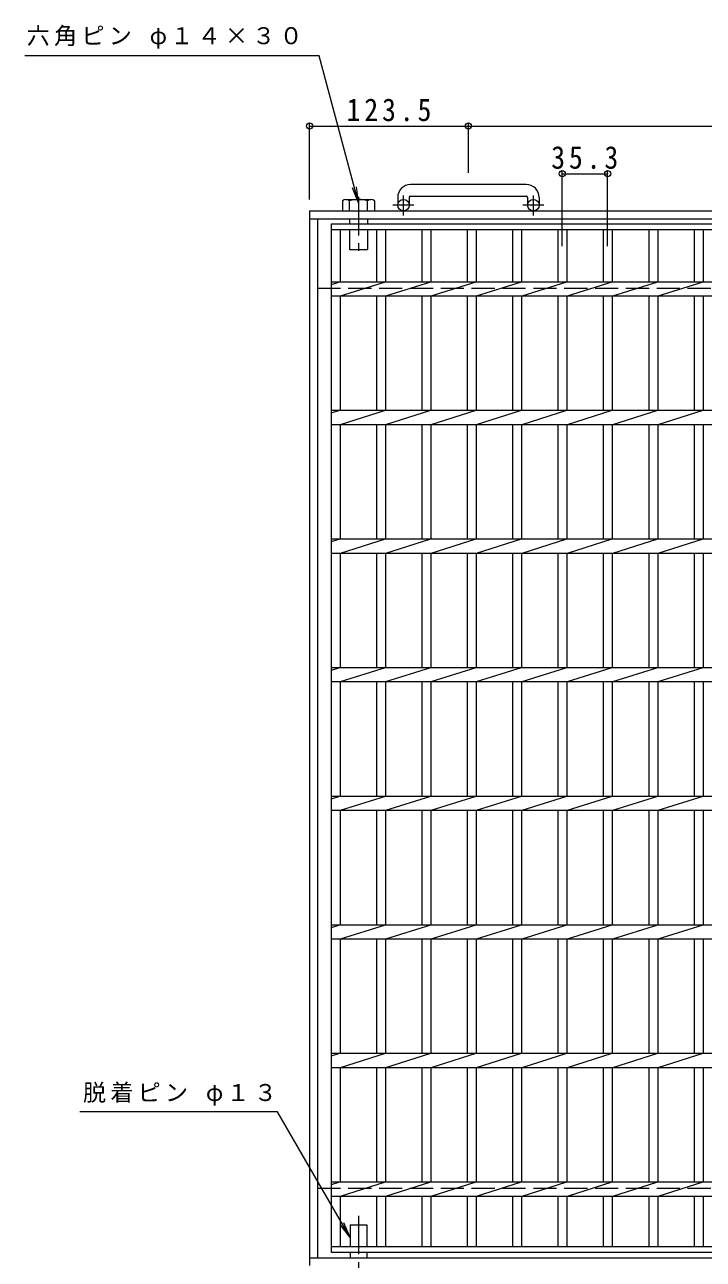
# Model space of a CAD drawing. Units: millimetres, scale not verified. Extents: x -1113 to 1060, y -823 to 763.
# Drawn here: x -1113 to -585, y -272 to 688 of the extents above; entities that cross this region are included whole.
import ezdxf

# ---------------------------------------------------------------- set-up
doc = ezdxf.new("R2010")
doc.units = ezdxf.units.MM
doc.header["$LTSCALE"] = 6
doc.header["$PDMODE"] = 32
doc.header["$PDSIZE"] = 4.8
doc.linetypes.add('CHAIN1', pattern=[8, 5, -1, 1, -1])
doc.linetypes.add('DASHED3', pattern=[4, 3, -1])
for name, color, linetype, lineweight in [('A-1', 2, 'Continuous', 9), ('A-2', 3, 'Continuous', 9), ('A-4', 7, 'Continuous', 9), ('A-5', 7, 'Continuous', 9), ('A-9', 4, 'Continuous', 9)]:
    doc.layers.add(name, color=color, linetype=linetype, lineweight=lineweight)
doc.styles.add('ＭＳ ゴシック', font='')
doc.styles.get('ＭＳ ゴシック').set_extended_font_data('MS Gothic')

msp = doc.modelspace()

# ---------------------------------------------------------------- linework, layer by layer
at = {"layer": 'A-1'}
for p, q in [((-723.06, 564.177), (-813.06, 564.177)), ((-823.06, 554.177), (-823.06, 548.077)), ((-814.06, 554.177), (-814.06, 548.077)), ((-813.06, 555.177), (-723.06, 555.177)), ((-722.06, 554.177), (-722.06, 548.077)), ((-713.06, 554.177), (-713.06, 548.077)), ((-891.56, 543.577), (-144.56, 543.577)), ((-891.56, 543.577), (-891.56, -276.423)), ((-891.56, 537.577), (-144.56, 537.577)), ((-885.56, 537.577), (-885.56, -270.423)), ((-891.56, -270.423), (-144.56, -270.423))]:
    msp.add_line(p, q, dxfattribs=at)
at = {"layer": 'A-1', "linetype": 'CHAIN1'}
for p, q in [((-810.397, 548.077), (-826.804, 548.077)), ((-818.56, 539.97), (-818.56, 555.567)), ((-709.397, 548.077), (-725.804, 548.077)), ((-717.56, 539.97), (-717.56, 555.567))]:
    msp.add_line(p, q, dxfattribs=at)
at = {"layer": 'A-1', "linetype": 'DASHED3'}
for p, q in [((-885.56, 483.577), (-150.56, 483.577)), ((-885.56, -216.423), (-150.56, -216.423))]:
    msp.add_line(p, q, dxfattribs=at)
at = {"layer": 'A-1'}
for centre in [(-818.56, 548.077), (-717.56, 548.077)]:
    msp.add_circle(centre, 4.5, dxfattribs=at)
for centre, radius, start, end in [((-813.06, 554.177), 10, 90, 180), ((-723.06, 554.177), 10, 0, 90), ((-813.06, 554.177), 1, 90, 180), ((-723.06, 554.177), 1, 0, 90)]:
    msp.add_arc(centre, radius, start, end, dxfattribs=at)
at = {"layer": 'A-2'}
for p, q in [((-874.56, -266.423), (-874.56, 533.577)), ((-874.56, 533.577), (-161.56, 533.577)), ((-874.56, 529.077), (-161.56, 529.077)), ((-867.559, 488.577), (-867.559, 529.077)), ((-839.66, 529.077), (-839.66, 488.577)), ((-832.66, 529.077), (-832.66, 488.577)), ((-804.359, 529.077), (-804.359, 488.577)), ((-797.359, 529.077), (-797.359, 488.577)), ((-769.059, 529.077), (-769.059, 488.577)), ((-762.059, 529.077), (-762.059, 488.577)), ((-733.76, 529.077), (-733.76, 488.577)), ((-726.76, 529.077), (-726.76, 488.577)), ((-698.459, 529.077), (-698.459, 488.577)), ((-691.459, 529.077), (-691.459, 488.577)), ((-663.159, 529.077), (-663.159, 488.577)), ((-656.159, 529.077), (-656.159, 488.577)), ((-627.86, 529.077), (-627.86, 488.577)), ((-620.86, 529.077), (-620.86, 488.577)), ((-592.56, 529.077), (-592.56, 488.577)), ((-585.56, 529.077), (-585.56, 488.577)), ((-874.56, 486.497), (-867.96, 488.577)), ((-874.56, 488.577), (-161.56, 488.577)), ((-867.559, 477.578), (-832.66, 488.577)), ((-832.259, 477.578), (-797.359, 488.577)), ((-796.959, 477.578), (-762.06, 488.577)), ((-761.659, 477.578), (-726.76, 488.577)), ((-726.359, 477.578), (-691.46, 488.577)), ((-691.059, 477.578), (-656.16, 488.577)), ((-655.759, 477.578), (-620.86, 488.577)), ((-620.46, 477.578), (-585.56, 488.577)), ((-874.56, 477.578), (-161.56, 477.578)), ((-867.559, 388.577), (-867.559, 477.578)), ((-839.66, 477.578), (-839.66, 388.577)), ((-832.66, 477.578), (-832.66, 388.577)), ((-804.359, 477.578), (-804.359, 388.577)), ((-797.359, 477.578), (-797.359, 388.577)), ((-769.059, 477.578), (-769.059, 388.577)), ((-762.059, 477.578), (-762.059, 388.577)), ((-733.76, 477.578), (-733.76, 388.577)), ((-726.76, 477.578), (-726.76, 388.577)), ((-698.459, 477.578), (-698.459, 388.577)), ((-691.459, 477.578), (-691.459, 388.577)), ((-663.159, 477.578), (-663.159, 388.577)), ((-656.159, 477.578), (-656.159, 388.577)), ((-627.86, 477.578), (-627.86, 388.577)), ((-620.86, 477.578), (-620.86, 388.577)), ((-592.56, 477.578), (-592.56, 388.577)), ((-585.56, 477.578), (-585.56, 388.577)), ((-874.56, 386.497), (-867.96, 388.577)), ((-874.56, 388.577), (-161.56, 388.577)), ((-867.559, 377.578), (-832.66, 388.577)), ((-832.259, 377.578), (-797.359, 388.577)), ((-796.959, 377.578), (-762.06, 388.577)), ((-761.659, 377.578), (-726.76, 388.577)), ((-726.359, 377.578), (-691.46, 388.577)), ((-691.059, 377.578), (-656.16, 388.577)), ((-655.759, 377.578), (-620.86, 388.577)), ((-620.46, 377.578), (-585.56, 388.577)), ((-874.56, 377.578), (-161.56, 377.578)), ((-867.559, 288.577), (-867.559, 377.578)), ((-839.66, 377.578), (-839.66, 288.577)), ((-832.66, 377.578), (-832.66, 288.577)), ((-804.359, 377.578), (-804.359, 288.577)), ((-797.359, 377.578), (-797.359, 288.577)), ((-769.059, 377.578), (-769.059, 288.577)), ((-762.059, 377.578), (-762.059, 288.577)), ((-733.76, 377.578), (-733.76, 288.577)), ((-726.76, 377.578), (-726.76, 288.577)), ((-698.459, 377.578), (-698.459, 288.577)), ((-691.459, 377.578), (-691.459, 288.577)), ((-663.159, 377.578), (-663.159, 288.577)), ((-656.159, 377.578), (-656.159, 288.577)), ((-627.86, 377.578), (-627.86, 288.577)), ((-620.86, 377.578), (-620.86, 288.577)), ((-592.56, 377.578), (-592.56, 288.577)), ((-585.56, 377.578), (-585.56, 288.577)), ((-874.56, 286.497), (-867.96, 288.577)), ((-874.56, 288.577), (-161.56, 288.577)), ((-867.559, 277.578), (-832.66, 288.577)), ((-832.259, 277.578), (-797.359, 288.577)), ((-796.959, 277.578), (-762.06, 288.577)), ((-761.659, 277.578), (-726.76, 288.577)), ((-726.359, 277.578), (-691.46, 288.577)), ((-691.059, 277.578), (-656.16, 288.577)), ((-655.759, 277.578), (-620.86, 288.577)), ((-620.46, 277.578), (-585.56, 288.577)), ((-874.56, 277.578), (-161.56, 277.578)), ((-867.559, 188.577), (-867.559, 277.578)), ((-839.66, 277.578), (-839.66, 188.577)), ((-832.66, 277.578), (-832.66, 188.577)), ((-804.359, 277.578), (-804.359, 188.577)), ((-797.359, 277.578), (-797.359, 188.577)), ((-769.059, 277.578), (-769.059, 188.577)), ((-762.059, 277.578), (-762.059, 188.577)), ((-733.76, 277.578), (-733.76, 188.577)), ((-726.76, 277.578), (-726.76, 188.577)), ((-698.459, 277.578), (-698.459, 188.577)), ((-691.459, 277.578), (-691.459, 188.577)), ((-663.159, 277.578), (-663.159, 188.577)), ((-656.159, 277.578), (-656.159, 188.577)), ((-627.86, 277.578), (-627.86, 188.577)), ((-620.86, 277.578), (-620.86, 188.577)), ((-592.56, 277.578), (-592.56, 188.577)), ((-585.56, 277.578), (-585.56, 188.577)), ((-874.56, 186.497), (-867.96, 188.577)), ((-874.56, 188.577), (-161.56, 188.577)), ((-867.559, 177.578), (-832.66, 188.577)), ((-832.259, 177.578), (-797.359, 188.577)), ((-796.959, 177.578), (-762.06, 188.577)), ((-761.659, 177.578), (-726.76, 188.577)), ((-726.359, 177.578), (-691.46, 188.577)), ((-691.059, 177.578), (-656.16, 188.577)), ((-655.759, 177.578), (-620.86, 188.577)), ((-620.46, 177.578), (-585.56, 188.577)), ((-874.56, 177.578), (-161.56, 177.578)), ((-867.559, 88.577), (-867.559, 177.578)), ((-839.66, 177.578), (-839.66, 88.577)), ((-832.66, 177.578), (-832.66, 88.577)), ((-804.359, 177.578), (-804.359, 88.577)), ((-797.359, 177.578), (-797.359, 88.577)), ((-769.059, 177.578), (-769.059, 88.577)), ((-762.059, 177.578), (-762.059, 88.577)), ((-733.76, 177.578), (-733.76, 88.577)), ((-726.76, 177.578), (-726.76, 88.577)), ((-698.459, 177.578), (-698.459, 88.577)), ((-691.459, 177.578), (-691.459, 88.577)), ((-663.159, 177.578), (-663.159, 88.577)), ((-656.159, 177.578), (-656.159, 88.577)), ((-627.86, 177.578), (-627.86, 88.577)), ((-620.86, 177.578), (-620.86, 88.577)), ((-592.56, 177.578), (-592.56, 88.577)), ((-585.56, 177.578), (-585.56, 88.577)), ((-874.56, 86.497), (-867.96, 88.577)), ((-874.56, 88.577), (-161.56, 88.577)), ((-867.559, 77.578), (-832.66, 88.577)), ((-832.259, 77.578), (-797.359, 88.577)), ((-796.959, 77.578), (-762.06, 88.577)), ((-761.659, 77.578), (-726.76, 88.577)), ((-726.359, 77.578), (-691.46, 88.577)), ((-691.059, 77.578), (-656.16, 88.577)), ((-655.759, 77.578), (-620.86, 88.577)), ((-620.46, 77.578), (-585.56, 88.577)), ((-874.56, 77.578), (-161.56, 77.578)), ((-867.559, -11.423), (-867.559, 77.578)), ((-839.66, 77.578), (-839.66, -11.423)), ((-832.66, 77.578), (-832.66, -11.423)), ((-804.359, 77.578), (-804.359, -11.423)), ((-797.359, 77.578), (-797.359, -11.423)), ((-769.059, 77.578), (-769.059, -11.423)), ((-762.059, 77.578), (-762.059, -11.423)), ((-733.76, 77.578), (-733.76, -11.423)), ((-726.76, 77.578), (-726.76, -11.423)), ((-698.459, 77.578), (-698.459, -11.423)), ((-691.459, 77.578), (-691.459, -11.423)), ((-663.159, 77.578), (-663.159, -11.423)), ((-656.159, 77.578), (-656.159, -11.423)), ((-627.86, 77.578), (-627.86, -11.423)), ((-620.86, 77.578), (-620.86, -11.423)), ((-592.56, 77.578), (-592.56, -11.423)), ((-585.56, 77.578), (-585.56, -11.423)), ((-874.56, -13.503), (-867.96, -11.423)), ((-874.56, -11.423), (-161.56, -11.423)), ((-867.559, -22.422), (-832.66, -11.423)), ((-832.259, -22.422), (-797.359, -11.423)), ((-796.959, -22.422), (-762.06, -11.423)), ((-761.659, -22.422), (-726.76, -11.423)), ((-726.359, -22.422), (-691.46, -11.423)), ((-691.059, -22.422), (-656.16, -11.423)), ((-655.759, -22.422), (-620.86, -11.423)), ((-620.46, -22.422), (-585.56, -11.423)), ((-874.56, -22.422), (-161.56, -22.422)), ((-867.559, -111.423), (-867.559, -22.422)), ((-839.66, -22.422), (-839.66, -111.423)), ((-832.66, -22.422), (-832.66, -111.423)), ((-804.359, -22.422), (-804.359, -111.423)), ((-797.359, -22.422), (-797.359, -111.423)), ((-769.059, -22.422), (-769.059, -111.423)), ((-762.059, -22.422), (-762.059, -111.423)), ((-733.76, -22.422), (-733.76, -111.423)), ((-726.76, -22.422), (-726.76, -111.423)), ((-698.459, -22.422), (-698.459, -111.423)), ((-691.459, -22.422), (-691.459, -111.423)), ((-663.159, -22.422), (-663.159, -111.423)), ((-656.159, -22.422), (-656.159, -111.423)), ((-627.86, -22.422), (-627.86, -111.423)), ((-620.86, -22.422), (-620.86, -111.423)), ((-592.56, -22.422), (-592.56, -111.423)), ((-585.56, -22.422), (-585.56, -111.423)), ((-874.56, -113.503), (-867.96, -111.423)), ((-874.56, -111.423), (-161.56, -111.423)), ((-867.559, -122.422), (-832.66, -111.423)), ((-832.259, -122.422), (-797.359, -111.423)), ((-796.959, -122.422), (-762.06, -111.423)), ((-761.659, -122.422), (-726.76, -111.423)), ((-726.359, -122.422), (-691.46, -111.423)), ((-691.059, -122.422), (-656.16, -111.423)), ((-655.759, -122.422), (-620.86, -111.423)), ((-620.46, -122.422), (-585.56, -111.423)), ((-874.56, -122.422), (-161.56, -122.422)), ((-867.559, -211.423), (-867.559, -122.422)), ((-839.66, -122.422), (-839.66, -211.423)), ((-832.66, -122.422), (-832.66, -211.423)), ((-804.359, -122.422), (-804.359, -211.423)), ((-797.359, -122.422), (-797.359, -211.423)), ((-769.059, -122.422), (-769.059, -211.423)), ((-762.059, -122.422), (-762.059, -211.423)), ((-733.76, -122.422), (-733.76, -211.423)), ((-726.76, -122.422), (-726.76, -211.423)), ((-698.459, -122.422), (-698.459, -211.423)), ((-691.459, -122.422), (-691.459, -211.423)), ((-663.159, -122.422), (-663.159, -211.423)), ((-656.159, -122.422), (-656.159, -211.423)), ((-627.86, -122.422), (-627.86, -211.423)), ((-620.86, -122.422), (-620.86, -211.423)), ((-592.56, -122.422), (-592.56, -211.423)), ((-585.56, -122.422), (-585.56, -211.423)), ((-874.56, -213.503), (-867.96, -211.423)), ((-874.56, -211.423), (-161.56, -211.423)), ((-867.559, -222.422), (-832.66, -211.423)), ((-832.259, -222.422), (-797.359, -211.423)), ((-796.959, -222.422), (-762.06, -211.423)), ((-761.659, -222.422), (-726.76, -211.423)), ((-726.359, -222.422), (-691.46, -211.423)), ((-691.059, -222.422), (-656.16, -211.423)), ((-655.759, -222.422), (-620.86, -211.423)), ((-620.46, -222.422), (-585.56, -211.423)), ((-874.56, -222.423), (-161.56, -222.423)), ((-867.559, -261.923), (-867.559, -222.423)), ((-839.66, -222.423), (-839.66, -261.923)), ((-832.66, -222.423), (-832.66, -261.923)), ((-804.359, -222.423), (-804.359, -261.923)), ((-797.359, -222.423), (-797.359, -261.923)), ((-769.059, -222.423), (-769.059, -261.923)), ((-762.059, -222.423), (-762.059, -261.923)), ((-733.76, -222.423), (-733.76, -261.923)), ((-726.76, -222.423), (-726.76, -261.923)), ((-698.459, -222.423), (-698.459, -261.923)), ((-691.459, -222.423), (-691.459, -261.923)), ((-663.159, -222.423), (-663.159, -261.923)), ((-656.159, -222.423), (-656.159, -261.923)), ((-627.86, -222.423), (-627.86, -261.923)), ((-620.86, -222.423), (-620.86, -261.923)), ((-592.56, -222.423), (-592.56, -261.923)), ((-585.56, -222.423), (-585.56, -261.923)), ((-161.56, -261.923), (-874.56, -261.923))]:
    msp.add_line(p, q, dxfattribs=at)
msp.add_lwpolyline([(-161.56, 533.577), (-161.56, -266.423), (-874.56, -266.423)], dxfattribs=at)
at = {"layer": 'A-4'}
for p, q in [((-891.56, 552.577), (-891.56, 611.418)), ((-891.56, 609.618), (-768.06, 609.618)), ((-768.06, 573.177), (-768.06, 611.418)), ((-768.06, 609.618), (-268.06, 609.618)), ((-695.06, 516.154), (-695.06, 574.366)), ((-695.06, 572.566), (-659.759, 572.566)), ((-659.759, 516.154), (-659.759, 574.366))]:
    msp.add_line(p, q, dxfattribs=at)
for p in [(-891.56, 609.618), (-768.06, 609.618), (-695.06, 572.566), (-659.759, 572.566)]:
    msp.add_point(p, dxfattribs=at)
at = {"layer": 'A-5'}
for p, q in [((-884.16, 664.177), (-1113.183, 664.177)), ((-853.56, 549.977), (-884.16, 664.177)), ((-853.56, 549.977), (-858.343, 561.526)), ((-853.56, 549.977), (-855.192, 562.37)), ((-916.56, -156.867), (-1070.386, -156.867)), ((-860.06, -254.728), (-916.56, -156.867)), ((-860.06, -254.728), (-867.67, -244.811)), ((-860.06, -254.728), (-864.844, -243.179))]:
    msp.add_line(p, q, dxfattribs=at)
at = {"layer": 'A-9'}
for p, q in [((-863.279, 552.538), (-843.84, 552.538)), ((-860.56, 543.577), (-860.56, 551.497)), ((-846.56, 543.577), (-846.56, 551.497)), ((-841.121, 551.497), (-841.121, 543.577)), ((-860.56, 537.577), (-860.56, 533.577)), ((-860.56, 529.077), (-860.56, 513.577)), ((-846.56, 537.577), (-846.56, 533.577)), ((-846.56, 529.077), (-846.56, 513.577)), ((-860.56, 513.577), (-846.56, 513.577)), ((-860.06, -244.726), (-847.06, -244.726)), ((-860.06, -244.726), (-860.06, -261.923)), ((-847.06, -244.726), (-847.06, -261.923)), ((-860.06, -266.423), (-860.06, -270.423)), ((-847.06, -266.423), (-847.06, -270.423))]:
    msp.add_line(p, q, dxfattribs=at)
at = {"layer": 'A-9', "linetype": 'CHAIN1'}
for p, q in [((-853.56, 554.473), (-853.56, 508.116)), ((-853.56, -237.72), (-853.56, -310.915))]:
    msp.add_line(p, q, dxfattribs=at)
at = {"layer": 'A-9'}
msp.add_lwpolyline([(-865.999, 551.497), (-865.999, 543.577), (-841.121, 543.577)], dxfattribs=at)
for centre, radius, start, end in [((-863.279, 548.464), 4.074, 48.12389, 131.8763), ((-853.56, 528.471), 24.066, 73.09029, 106.90971), ((-843.84, 548.464), 4.074, 48.1237, 131.87611)]:
    msp.add_arc(centre, radius, start, end, dxfattribs=at)

# ---------------------------------------------------------------- texts
at = {"layer": 'A-4', "color": 2, "char_height": 17.6, "attachment_point": 7, "style": 'ＭＳ ゴシック'}
for s, insert in [('\\T1.28;\\W0.9;123.5', (-862.81, 613.218)), ('\\T1.28;\\W0.9;35.3', (-703.659, 576.166))]:
    msp.add_mtext(s, dxfattribs=dict(at, insert=insert))
at = {"layer": 'A-5', "char_height": 13.2, "attachment_point": 7, "style": 'ＭＳ ゴシック'}
for s, insert in [('\\T1.18;六角ピン\\~φ１４×３０', (-1111.606, 669.681)), ('\\T1.18;脱着ピン\\~φ１３', (-1067.864, -152.111))]:
    msp.add_mtext(s, dxfattribs=dict(at, insert=insert))

doc.saveas('drawing.dxf')
